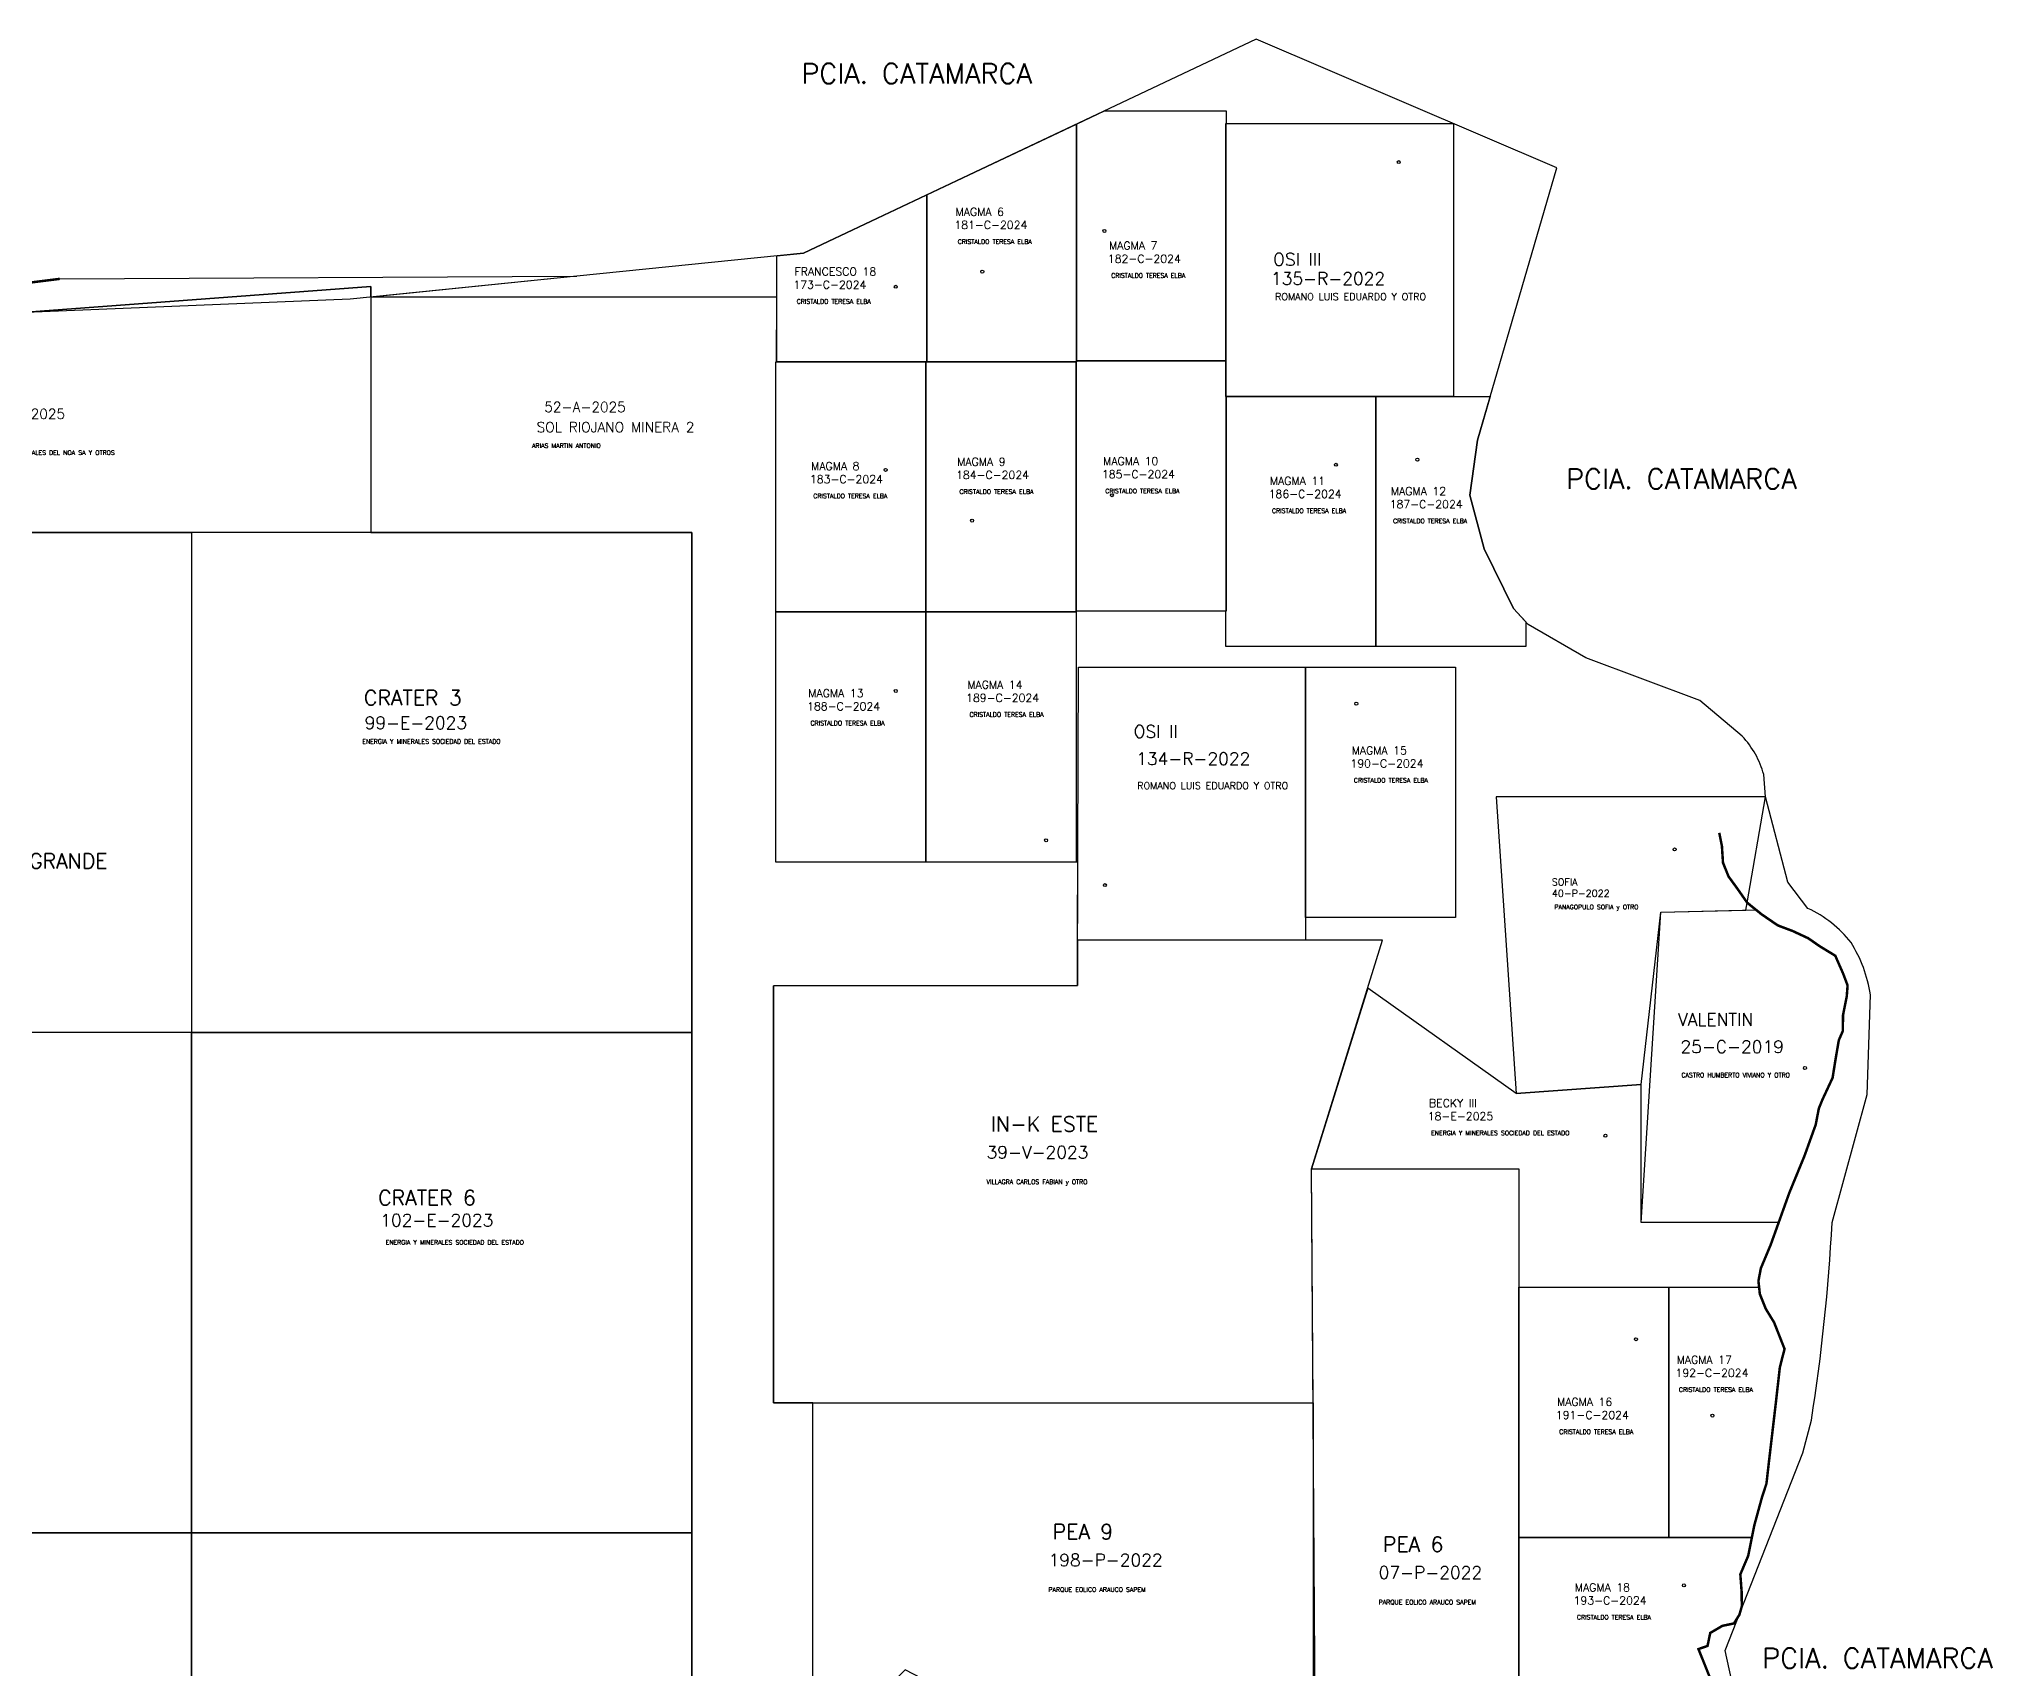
# Model space of a CAD drawing. Header units: metres. Extents: x -4406421 to 6012633, y 6449185 to 13337258.
# Drawn here: x 2519743 to 2558786, y 6902968 to 6935546 of the extents above; entities that cross this region are included whole.
import ezdxf

# ---------------------------------------------------------------- set-up
doc = ezdxf.new("R2010")
doc.units = ezdxf.units.M
doc.header["$LTSCALE"] = 20
doc.header["$MEASUREMENT"] = 0
doc.linetypes.add('CENTER', pattern=[2, 1.25, -0.25, 0.25, -0.25])
for name, color, linetype in [('CATEOS', 7, 'CONTINUOUS'), ('LIMDEP', 9, 'CONTINUOUS'), ('LIMITES', 119, 'CONTINUOUS'), ('MANIFEST', 1, 'CONTINUOUS'), ('MANIFEST-TEMP', 3, 'CONTINUOUS')]:
    doc.layers.add(name, color=color, linetype=linetype)
doc.layers.add('TITULARES', color=7, linetype='CONTINUOUS', true_color=0x04fbc6)
doc.styles.add('ROMANS', font='romans.shx', dxfattribs={"oblique": 1.17516e-08, "height": 3})

msp = doc.modelspace()

# ---------------------------------------------------------------- linework, layer by layer
at = {"layer": 'CATEOS', "color": 0, "ltscale": 100}
for points in [[(2502020, 6928366), (2515216, 6927896), (2519319, 6930073), (2526375, 6930602), (2526375, 6925686), (2501559, 6925686)], [(2534491, 6930389), (2526375, 6930389), (2526375, 6925686), (2532793, 6925686), (2532793, 6901107), (2535215, 6901107), (2535215, 6908287), (2534425, 6908287), (2534425, 6916624), (2540507, 6916632), (2540508, 6919095), (2534475, 6919097), (2534475, 6929097), (2534489, 6929097)], [(2540507, 6916632), (2534425, 6916624), (2534425, 6908287), (2535215, 6908287), (2545217, 6908287), (2545185, 6912965), (2546605, 6917532), (2545060, 6917535), (2540503, 6917535)]]:
    msp.add_lwpolyline(points, close=True, dxfattribs=at)
at = {"layer": 'CATEOS', "ltscale": 100}
for points in [[(2512793, 6925686), (2522793, 6925686), (2522793, 6915686), (2512793, 6915686)], [(2522793, 6925686), (2522793, 6915686), (2532793, 6915686), (2532793, 6925686)], [(2512793, 6915686), (2512793, 6905686), (2522793, 6905686), (2522793, 6915686)], [(2522793, 6915686), (2522793, 6905686), (2532793, 6905686), (2532793, 6915686)], [(2549327, 6912963), (2549329, 6896288), (2546267, 6896254), (2546267, 6892220), (2544285, 6893883), (2544281, 6896255), (2545293, 6896259), (2545185, 6912965)], [(2535215, 6908287), (2545217, 6908287), (2545215, 6898287), (2542938, 6898287), (2542938, 6899889), (2537057, 6902951), (2535215, 6901107)], [(2512793, 6905686), (2512793, 6895686), (2522793, 6895686), (2522793, 6905686)], [(2522793, 6905686), (2522793, 6895686), (2532793, 6895686), (2532793, 6905686)]]:
    msp.add_lwpolyline(points, close=True, dxfattribs=at)
at = {"layer": 'LIMDEP', "linetype": 'Continuous'}
msp.add_lwpolyline([(2553579, 6902760), (2553454, 6903337), (2555007, 6907286), (2555177, 6907939, 0.026404), (2555589, 6911893), (2556291, 6914450), (2556359, 6916445, 0.0978), (2555970, 6917488, 0.120817), (2555107, 6918168), (2554705, 6918691), (2554260, 6920400), (2554223, 6920843, 0.128601), (2553793, 6921610), (2552949, 6922323), (2550667, 6923175), (2549517, 6923845), (2549223, 6924167), (2548637, 6925355), (2548345, 6926432), (2548498, 6927528), (2550088, 6932974), (2544073, 6935546), (2535026, 6931266), (2525964, 6930348), (2519319, 6930073)], format="xyb", dxfattribs=at)
at = {"layer": 'LIMITES', "linetype": 'CENTER', "ltscale": 1500, "const_width": 50, "flags": 128}
msp.add_lwpolyline([(2491238, 6927137), (2492487, 6927291), (2493347, 6927406), (2494825, 6927588), (2497806, 6927952), (2505170, 6928864), (2512433, 6929790), (2520155, 6930753)], dxfattribs=at)
at = {"layer": 'LIMITES', "ltscale": 1500, "const_width": 50, "flags": 128}
msp.add_lwpolyline([(2553335, 6919680), (2553388, 6919413), (2553409, 6919083), (2553520, 6918808), (2553688, 6918577), (2553894, 6918283), (2554183, 6918050), (2554505, 6917830), (2554802, 6917718), (2555112, 6917574), (2555345, 6917412), (2555654, 6917224), (2555814, 6916860), (2555900, 6916630), (2555884, 6916415), (2555809, 6916035), (2555804, 6915718), (2555725, 6915535), (2555663, 6915174), (2555600, 6914782), (2555397, 6914347), (2555325, 6914170), (2555263, 6913847), (2555038, 6913222), (2554735, 6912484), (2554364, 6911449), (2554166, 6910976), (2554118, 6910723), (2554146, 6910462), (2554263, 6910169), (2554431, 6909894), (2554640, 6909364), (2554546, 6908997), (2554466, 6908288), (2554328, 6907110), (2554278, 6906672), (2554191, 6906407), (2554037, 6905845), (2553914, 6905231), (2553756, 6904859), (2553783, 6904497), (2553785, 6904218), (2553738, 6904053), (2553628, 6903877), (2553398, 6903830), (2553154, 6903687), (2553100, 6903428), (2552919, 6903365), (2553270, 6902489)], dxfattribs=at)
at = {"layer": 'MANIFEST', "ltscale": 100}
for points in [[(2540483, 6929112), (2540483, 6933848), (2541041, 6934112), (2543475, 6934112), (2543475, 6933858), (2543467, 6933858), (2543467, 6929112)], [(2537491, 6929097), (2537491, 6932432), (2540483, 6933848), (2540483, 6929097)], [(2534491, 6931212), (2535026, 6931266), (2537491, 6932432), (2537491, 6929097), (2534491, 6929097)], [(2501488, 6928408), (2520155, 6930753), (2530495, 6930807), (2526375, 6930389), (2526375, 6930602), (2519319, 6930073), (2515216, 6927896)], [(2534475, 6924097), (2534475, 6929097), (2537475, 6929097), (2537475, 6924097)], [(2537475, 6924097), (2537475, 6929097), (2540475, 6929097), (2540475, 6924097)], [(2540475, 6924112), (2540475, 6929097), (2540483, 6929097), (2540483, 6929112), (2543467, 6929112), (2543467, 6928403), (2543475, 6928403), (2543475, 6924112)], [(2543467, 6923403), (2543467, 6924112), (2543475, 6924112), (2543475, 6928403), (2546467, 6928403), (2546467, 6923403)], [(2546467, 6923403), (2546467, 6928403), (2548753, 6928403), (2548498, 6927528), (2548345, 6926432), (2548637, 6925355), (2549223, 6924167), (2549467, 6923900), (2549467, 6923403)], [(2537475, 6919097), (2537475, 6924097), (2540475, 6924097), (2540475, 6919097)], [(2553894, 6918283), (2554260, 6920400), (2548877, 6920400), (2549276, 6914469), (2551772, 6914650), (2552166, 6918093), (2553868, 6918135)], [(2554071, 6918140), (2554183, 6918050), (2554505, 6917830), (2554802, 6917718), (2555112, 6917574), (2555345, 6917412), (2555654, 6917224), (2555814, 6916860), (2555900, 6916630), (2555884, 6916415), (2555809, 6916035), (2555804, 6915718), (2555725, 6915535), (2555600, 6914782), (2555325, 6914170), (2555263, 6913847), (2555038, 6913222), (2554735, 6912484), (2554528, 6911893), (2551772, 6911893), (2552166, 6918093)], [(2546307, 6916575), (2545185, 6912965), (2549327, 6912965), (2549327, 6910596), (2554132, 6910596), (2554118, 6910723), (2554166, 6910976), (2554364, 6911449), (2554528, 6911893), (2551772, 6911893), (2551772, 6914650), (2549276, 6914469)], [(2549328, 6902596), (2549328, 6905596), (2553987, 6905596), (2553914, 6905231), (2553756, 6904859), (2553783, 6904497), (2553785, 6904218), (2553731, 6904042), (2553628, 6903877), (2553398, 6903830), (2553154, 6903687), (2553100, 6903428), (2552919, 6903365), (2553227, 6902596)]]:
    msp.add_lwpolyline(points, close=True, dxfattribs=at)
at = {"layer": 'MANIFEST', "color": 1, "ltscale": 100}
for points in [[(2548024, 6928403), (2543467, 6928403), (2543467, 6933858), (2548024, 6933858)], [(2534475, 6919097), (2534475, 6924097), (2537475, 6924097), (2537475, 6919097)], [(2545060, 6917535), (2540503, 6917535), (2540521, 6922990), (2545060, 6922990)], [(2545060, 6917990), (2545060, 6922990), (2548060, 6922990), (2548060, 6917990)], [(2549327, 6905596), (2549327, 6910596), (2552327, 6910596), (2552327, 6905596)], [(2552327, 6905596), (2552327, 6910596), (2554132, 6910596), (2554146, 6910462), (2554263, 6910169), (2554431, 6909894), (2554640, 6909364), (2554546, 6908997), (2554466, 6908288), (2554278, 6906672), (2554191, 6906407), (2554037, 6905845), (2553987, 6905596)]]:
    msp.add_lwpolyline(points, close=True, dxfattribs=at)
for centre in [(2546927, 6933087), (2536872, 6922516), (2546078, 6922262), (2541051, 6918635), (2551669, 6909558), (2553198, 6908031)]:
    msp.add_circle(centre, 30, dxfattribs=at)
at = {"layer": 'MANIFEST', "ltscale": 100}
for centre in [(2541043, 6931711), (2536872, 6930594), (2538601, 6930898), (2547299, 6927139), (2536668, 6926936), (2545671, 6927037), (2541191, 6926428), (2538398, 6925920), (2539876, 6919531), (2552442, 6919349), (2555048, 6914979), (2551060, 6913626), (2552627, 6904638)]:
    msp.add_circle(centre, 30, dxfattribs=at)

# ---------------------------------------------------------------- texts
at = {"layer": 'CATEOS', "linetype": 'Continuous', "style": 'ROMANS', "oblique": 0}
for s, height, p in [('52-A-2025', 200, (2529844, 6928092)), ('02-C-2025', 200, (2518608, 6927954)), ('SOL RIOJANO MINERA 2', 200, (2529691, 6927689)), ('CRATER 3', 300, (2526238, 6922231)), ('99-E-2023', 250, (2526253, 6921755)), ('IN-K ESTE', 300, (2538772, 6913710)), ('39-V-2023', 250, (2538686, 6913170)), ('CRATER 6', 300, (2526522, 6912236)), ('102-E-2023', 250, (2526565, 6911811)), ('PEA 9', 300, (2540009, 6905560)), ('PEA 6', 300, (2546611, 6905309)), ('198-P-2022', 250, (2539924, 6905020)), ('07-P-2022', 250, (2546526, 6904769))]:
    msp.add_text(s, height=height, dxfattribs=at).set_placement(p)
at = {"layer": 'MANIFEST', "linetype": 'Continuous', "style": 'ROMANS', "oblique": 0}
for s, height, p in [('MAGMA 6', 160, (2538066, 6932013)), ('181-C-2024', 160, (2538042, 6931751)), ('MAGMA 7', 160, (2541134, 6931337)), ('FRANCESCO 18', 160, (2534847, 6930819)), ('182-C-2024', 160, (2541110, 6931075)), ('OSI III', 250, (2544415, 6931018)), ('173-C-2024', 160, (2534823, 6930557)), ('135-R-2022', 250, (2544372, 6930636)), ('MAGMA 8', 160, (2535178, 6926931)), ('MAGMA 9', 160, (2538098, 6927017)), ('MAGMA 10', 160, (2541016, 6927030)), ('183-C-2024', 160, (2535154, 6926669)), ('184-C-2024', 160, (2538075, 6926754)), ('185-C-2024', 160, (2540992, 6926767)), ('MAGMA 11', 160, (2544349, 6926635)), ('186-C-2024', 160, (2544325, 6926373)), ('187-C-2024', 160, (2546745, 6926168)), ('MAGMA 12', 160, (2546769, 6926430)), ('MAGMA 13', 160, (2535122, 6922391)), ('189-C-2024', 160, (2538277, 6922299)), ('MAGMA 14', 160, (2538301, 6922561)), ('188-C-2024', 160, (2535098, 6922128)), ('OSI II', 250, (2541627, 6921581)), ('134-R-2022', 250, (2541677, 6921037)), ('MAGMA 15', 160, (2545985, 6921248)), ('190-C-2024', 160, (2545961, 6920986)), ('VALENTIN', 250, (2552509, 6915824)), ('25-C-2019', 250, (2552559, 6915280)), ('BECKY III', 160, (2547530, 6914198)), ('18-E-2025', 160, (2547506, 6913936)), ('MAGMA 17', 160, (2552483, 6909068)), ('192-C-2024', 160, (2552459, 6908805)), ('MAGMA 16', 160, (2550091, 6908225)), ('191-C-2024', 160, (2550067, 6907963)), ('MAGMA 18', 160, (2550446, 6904518)), ('193-C-2024', 160, (2550422, 6904256))]:
    msp.add_text(s, height=height, dxfattribs=at).set_placement(p)
at = {"layer": 'MANIFEST', "color": 1, "style": 'ROMANS'}
for s, p in [('SOFIA', (2549987, 6918626)), ('40-P-2022', (2549987, 6918399))]:
    msp.add_text(s, height=140, dxfattribs=at).set_placement(p)
at = {"layer": 'MANIFEST-TEMP', "color": 2, "ltscale": 100, "insert": (2516266, 6919268), "char_height": 300, "width": 7265.2, "attachment_point": 1, "style": 'ROMANS'}
msp.add_mtext('CERRO BONETE GRANDE', dxfattribs=at)
at = {"layer": 'TITULARES', "color": 0, "linetype": 'Continuous', "style": 'ROMANS', "oblique": 0}
for p in [(2534981, 6934659), (2550271, 6926555), (2554192, 6902985)]:
    msp.add_text('PCIA. CATAMARCA', height=400, dxfattribs=at).set_placement(p)
at = {"layer": 'TITULARES', "color": 160, "linetype": 'Continuous', "style": 'ROMANS'}
for s, height, p in [('CRISTALDO TERESA ELBA', 90, (2538110, 6931451)), ('CRISTALDO TERESA ELBA', 90, (2541179, 6930775)), ('CRISTALDO TERESA ELBA', 90, (2534891, 6930257)), ('ROMANO LUIS EDUARDO Y OTRO', 140, (2544455, 6930329)), ('ARIAS MARTIN ANTONIO', 90, (2529599, 6927373)), ('COMPAÑIA DE MINERALES DEL NOA SA Y OTROS', 90, (2518363, 6927235)), ('CRISTALDO TERESA ELBA', 90, (2535222, 6926368)), ('CRISTALDO TERESA ELBA', 90, (2538143, 6926454)), ('CRISTALDO TERESA ELBA', 90, (2541061, 6926467)), ('CRISTALDO TERESA ELBA', 90, (2544393, 6926073)), ('CRISTALDO TERESA ELBA', 90, (2546813, 6925868)), ('CRISTALDO TERESA ELBA', 90, (2538345, 6921999)), ('CRISTALDO TERESA ELBA', 90, (2535166, 6921828)), ('ROMANO LUIS EDUARDO Y OTRO', 140, (2541698, 6920550)), ('CRISTALDO TERESA ELBA', 90, (2546029, 6920685)), ('PANAGOPULO SOFIA y OTRO', 90, (2550040, 6918153)), ('CASTRO HUMBERTO VIVIANO Y OTRO', 90, (2552579, 6914793)), ('ENERGIA Y MINERALES SOCIEDAD DEL ESTADO', 90, (2547574, 6913636)), ('VILLAGRA CARLOS FABIAN y OTRO', 90, (2538686, 6912658)), ('CRISTALDO TERESA ELBA', 90, (2552527, 6908505)), ('CRISTALDO TERESA ELBA', 90, (2550135, 6907663)), ('PARQUE EOLICO ARAUCO SAPEM', 90, (2539924, 6904509)), ('PARQUE EOLICO ARAUCO SAPEM', 90, (2546526, 6904257)), ('CRISTALDO TERESA ELBA', 90, (2550490, 6903956))]:
    msp.add_text(s, height=height, dxfattribs=at).set_placement(p)
at = {"layer": 'TITULARES', "color": 5, "linetype": 'Continuous', "style": 'ROMANS'}
for p in [(2526204, 6921462), (2526671, 6911449)]:
    msp.add_text('ENERGIA Y MINERALES SOCIEDAD DEL ESTADO', height=90, dxfattribs=at).set_placement(p)

doc.saveas('drawing.dxf')
